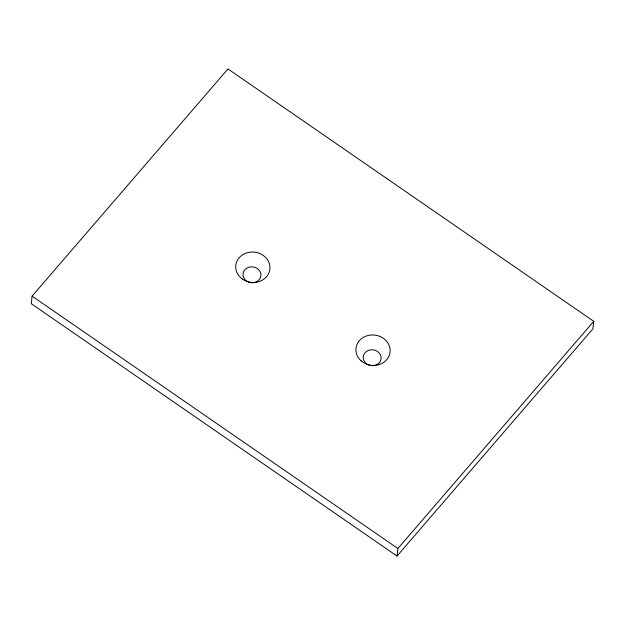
<?xml version="1.0" encoding="UTF-8"?>
<svg xmlns="http://www.w3.org/2000/svg" width="625" height="625" viewBox="0 0 625 625"><rect width="100%" height="100%" fill="white"/><g stroke="black" fill="none" stroke-linecap="round" stroke-linejoin="round"><path stroke-width="0.94" d="M32.109 296.125L31.25 303.672L397.016 556.062L592.891 328.875L593.75 321.328L227.984 68.938L32.109 296.125L397.875 548.508L397.016 556.062M397.875 548.508L593.75 321.328M248.633 282.133A8.992 7.961 6.5 0 1 246.234 268.547A8.992 7.961 6.5 0 1 260.781 273.445A8.992 7.961 6.5 0 1 249.375 282.375M370 365.422A8.992 7.961 6.5 0 1 364.562 353.305A8.992 7.961 6.5 0 1 379.094 352.844A8.992 7.961 6.5 0 1 375.391 365.258M374.648 365.461A8.992 7.961 6.5 0 1 372.328 365.711M361.133 360.867A17.164 15.203 6.5 0 0 389.664 354.25A17.164 15.203 6.5 0 0 368.266 335.445A17.164 15.203 6.5 0 0 361.133 360.867M242.555 279.188A17.164 15.203 6.5 0 0 269.859 269.492A17.164 15.203 6.5 0 0 246.102 253.102A17.164 15.203 6.5 0 0 242.555 279.188"/></g></svg>
